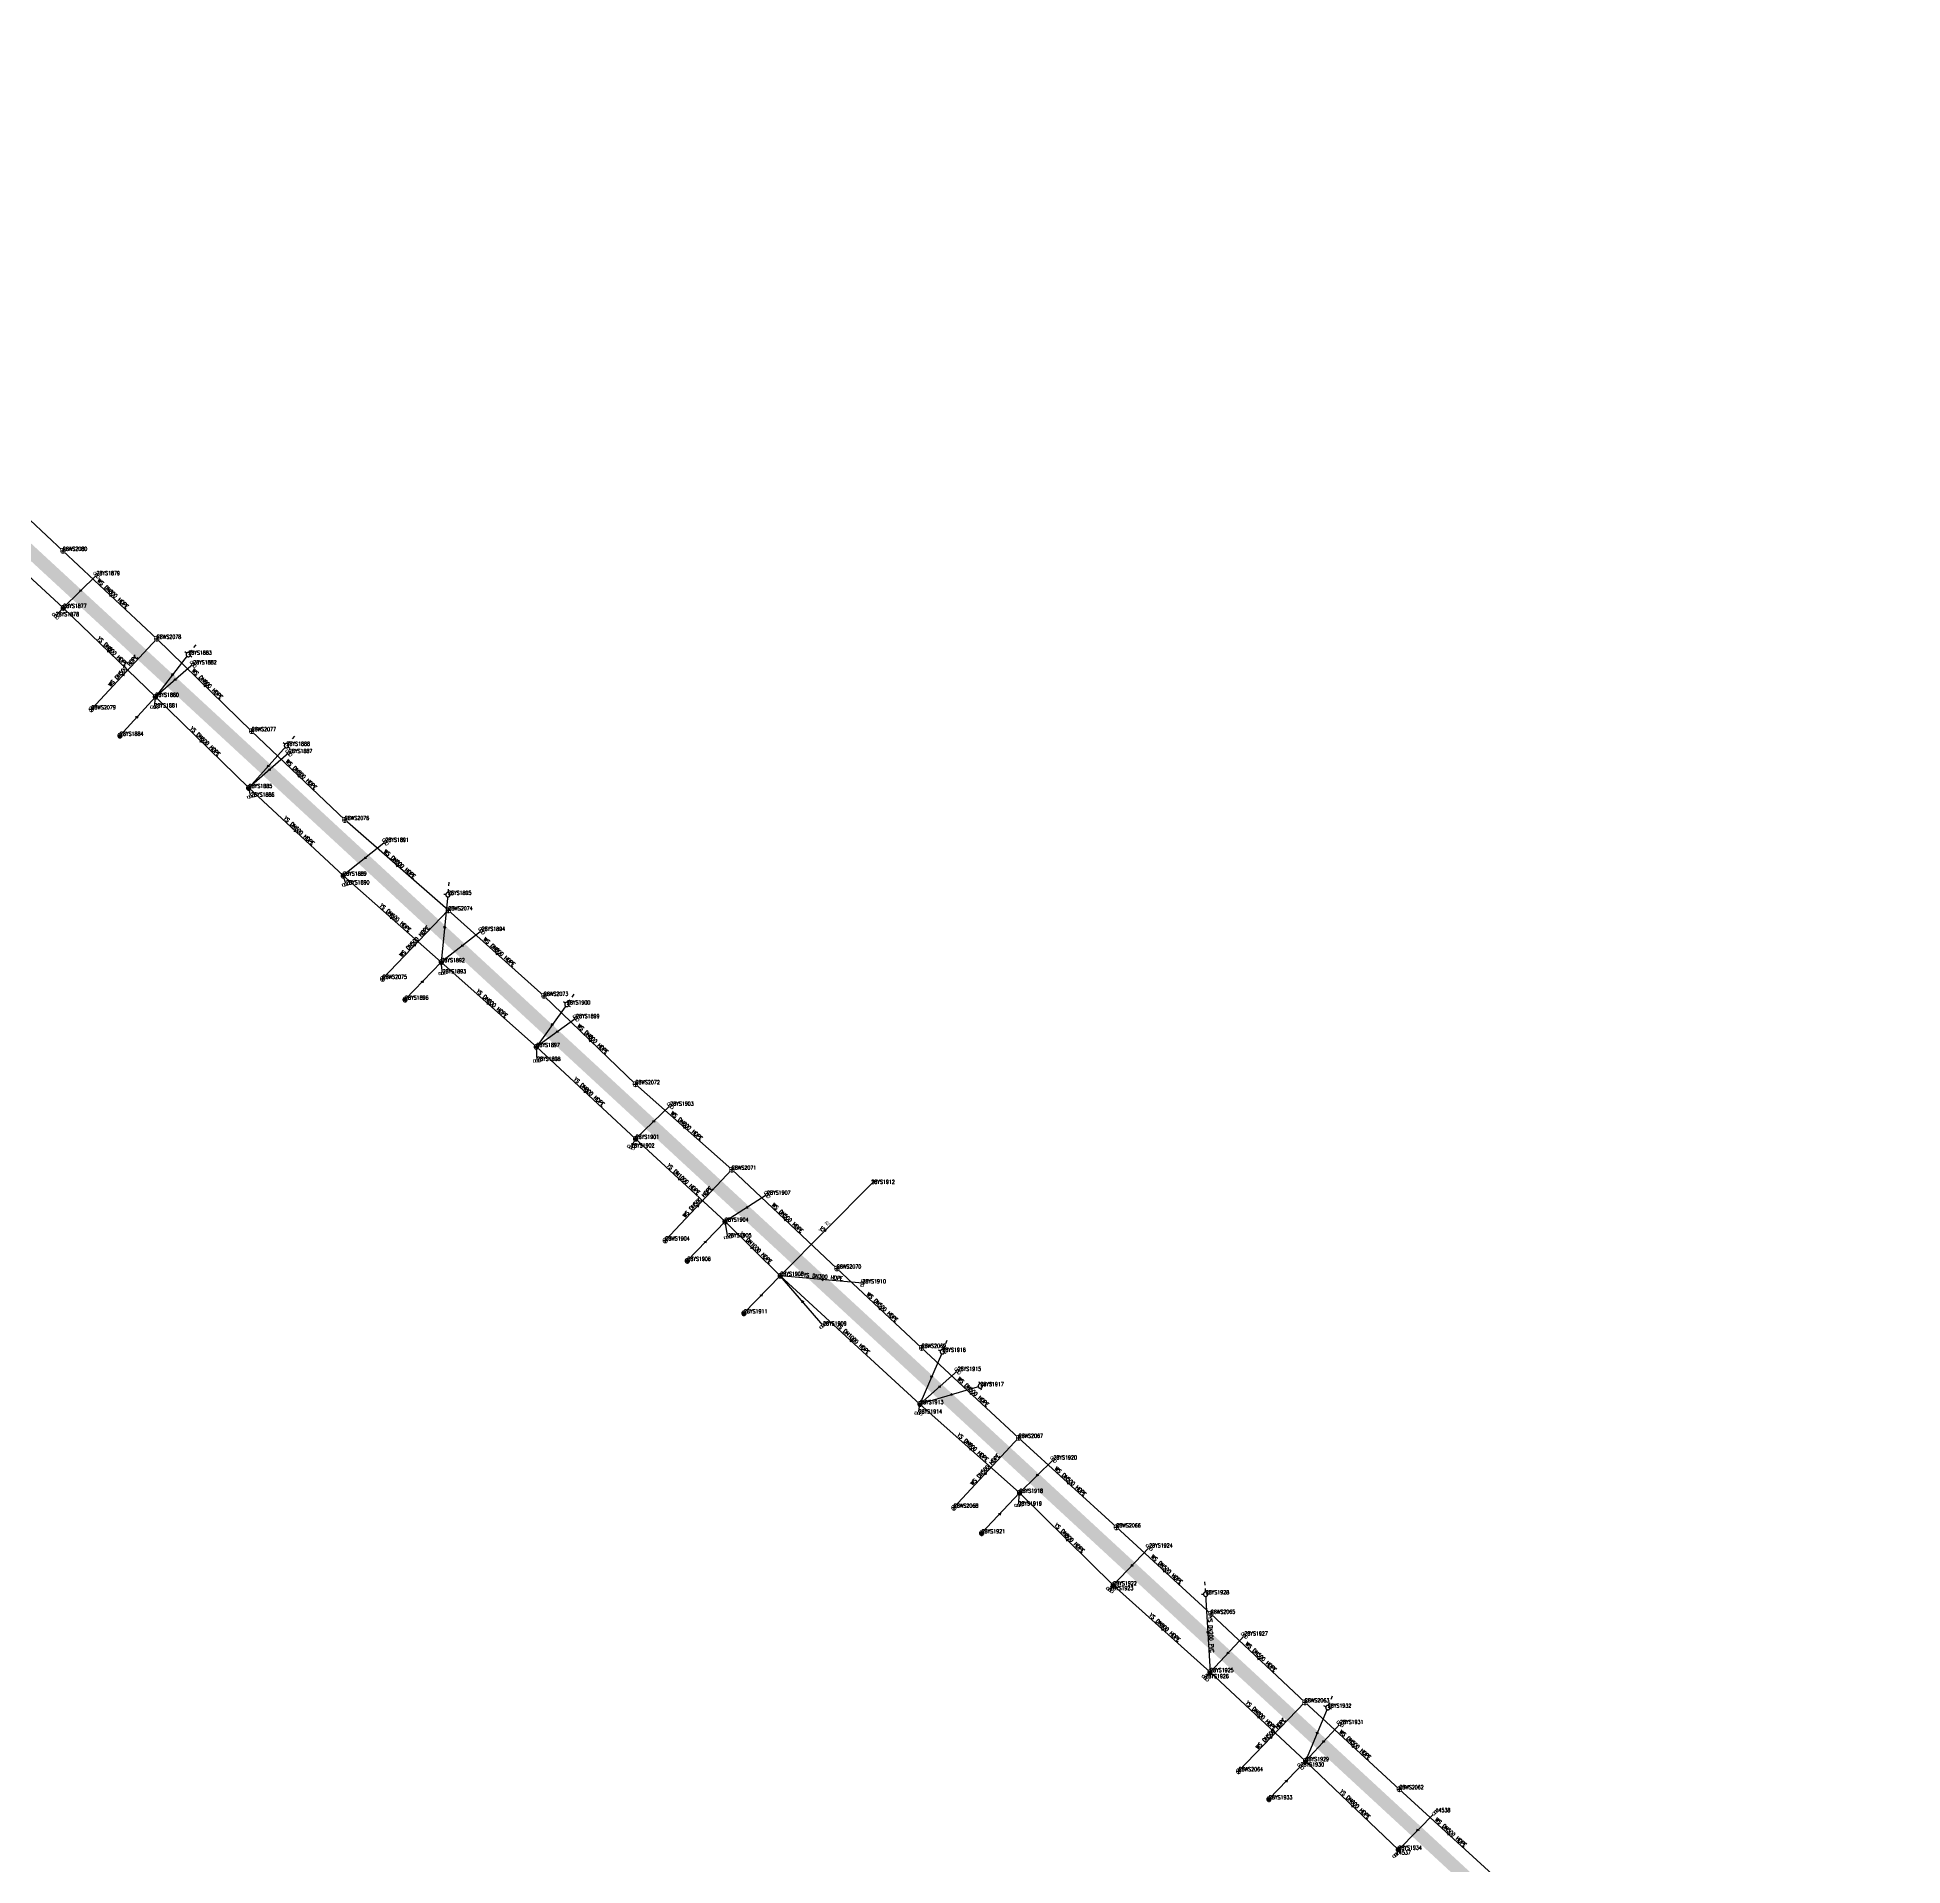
# Model space of a CAD drawing. Extents: x 78813 to 99477, y 2421021 to 2448125.
# Drawn here: x 87170.3 to 87600.9, y 2431213.6 to 2431635.6 of the extents above; entities that cross this region are included whole.
import ezdxf
from ezdxf.enums import TextEntityAlignment as Align

# ---------------------------------------------------------------- set-up
doc = ezdxf.new("R2010")
doc.units = 0
doc.set_wipeout_variables(frame=1)
doc.layers.get('0').update_dxf_attribs({"linetype": 'CONTINUOUS'})
for name, color, linetype in [('DX_WS', 16, 'CONTINUOUS'), ('DX_YS', 42, 'CONTINUOUS'), ('道路', 5, 'CONTINUOUS')]:
    doc.layers.add(name, color=color, linetype=linetype)
for name, color, linetype, true_color in [('WSLINE', 7, 'CONTINUOUS', 0x7f0000), ('YSANNEXE', 7, 'CONTINUOUS', 0xcc9900), ('YSLINE', 7, 'CONTINUOUS', 0xcc9900)]:
    doc.layers.add(name, color=color, linetype=linetype, true_color=true_color)
doc.styles.add('CcNameZT', font='txt.SHX', dxfattribs={"width": 0.8, "bigfont": 'HZTXT.SHX'})
doc.styles.get("Standard").update_dxf_attribs({"font": 'txt.shx', "bigfont": 'hztxt.shx'})

# ---------------------------------------------------------------- blocks, each defined once
blk = doc.blocks.new('PS污水井')
blk.add_lwpolyline([(1, 0), (1, 0.07), (0.99, 0.14), (0.98, 0.21), (0.96, 0.28), (0.94, 0.34), (0.91, 0.41), (0.88, 0.47), (0.85, 0.53), (0.81, 0.59), (0.77, 0.64), (0.72, 0.69), (0.67, 0.74), (0.62, 0.79), (0.56, 0.83), (0.5, 0.87), (0.44, 0.9), (0.37, 0.93), (0.31, 0.95), (0.24, 0.97), (0.17, 0.98), (0.1, 0.99), (0.03, 1), (-0.03, 1), (-0.1, 0.99), (-0.17, 0.98), (-0.24, 0.97), (-0.31, 0.95), (-0.37, 0.93), (-0.44, 0.9), (-0.5, 0.87), (-0.56, 0.83), (-0.62, 0.79), (-0.67, 0.74), (-0.72, 0.69), (-0.77, 0.64), (-0.81, 0.59), (-0.85, 0.53), (-0.88, 0.47), (-0.91, 0.41), (-0.94, 0.34), (-0.96, 0.28), (-0.98, 0.21), (-0.99, 0.14), (-1, 0.07), (-1, 0), (-1, -0.07), (-0.99, -0.14), (-0.98, -0.21), (-0.96, -0.28), (-0.94, -0.34), (-0.91, -0.41), (-0.88, -0.47), (-0.85, -0.53), (-0.81, -0.59), (-0.77, -0.64), (-0.72, -0.69), (-0.67, -0.74), (-0.62, -0.79), (-0.56, -0.83), (-0.5, -0.87), (-0.44, -0.9), (-0.37, -0.93), (-0.31, -0.95), (-0.24, -0.97), (-0.17, -0.98), (-0.1, -0.99), (-0.03, -1), (0.03, -1), (0.1, -0.99), (0.17, -0.98), (0.24, -0.97), (0.31, -0.95), (0.37, -0.93), (0.44, -0.9), (0.5, -0.87), (0.56, -0.83), (0.62, -0.79), (0.67, -0.74), (0.72, -0.69), (0.77, -0.64), (0.81, -0.59), (0.85, -0.53), (0.88, -0.47), (0.91, -0.41), (0.94, -0.34), (0.96, -0.28), (0.98, -0.21), (0.99, -0.14), (1, 0)], close=True)
blk.add_wipeout([(1, 0), (1, 0.07), (0.99, 0.14), (0.98, 0.21), (0.96, 0.28), (0.94, 0.34), (0.91, 0.41), (0.88, 0.47), (0.85, 0.53), (0.81, 0.59), (0.77, 0.64), (0.72, 0.69), (0.67, 0.74), (0.62, 0.79), (0.56, 0.83), (0.5, 0.87), (0.44, 0.9), (0.37, 0.93), (0.31, 0.95), (0.24, 0.97), (0.17, 0.98), (0.1, 0.99), (0.03, 1), (-0.03, 1), (-0.1, 0.99), (-0.17, 0.98), (-0.24, 0.97), (-0.31, 0.95), (-0.37, 0.93), (-0.44, 0.9), (-0.5, 0.87), (-0.56, 0.83), (-0.62, 0.79), (-0.67, 0.74), (-0.72, 0.69), (-0.77, 0.64), (-0.81, 0.59), (-0.85, 0.53), (-0.88, 0.47), (-0.91, 0.41), (-0.94, 0.34), (-0.96, 0.28), (-0.98, 0.21), (-0.99, 0.14), (-1, 0.07), (-1, 0), (-1, -0.07), (-0.99, -0.14), (-0.98, -0.21), (-0.96, -0.28), (-0.94, -0.34), (-0.91, -0.41), (-0.88, -0.47), (-0.85, -0.53), (-0.81, -0.59), (-0.77, -0.64), (-0.72, -0.69), (-0.67, -0.74), (-0.62, -0.79), (-0.56, -0.83), (-0.5, -0.87), (-0.44, -0.9), (-0.37, -0.93), (-0.31, -0.95), (-0.24, -0.97), (-0.17, -0.98), (-0.1, -0.99), (-0.03, -1), (0.03, -1), (0.1, -0.99), (0.17, -0.98), (0.24, -0.97), (0.31, -0.95), (0.37, -0.93), (0.44, -0.9), (0.5, -0.87), (0.56, -0.83), (0.62, -0.79), (0.67, -0.74), (0.72, -0.69), (0.77, -0.64), (0.81, -0.59), (0.85, -0.53), (0.88, -0.47), (0.91, -0.41), (0.94, -0.34), (0.96, -0.28), (0.98, -0.21), (0.99, -0.14)])
for p, q in [((-1, 0), (0, 0)), ((0, 1), (0, 0)), ((0, 0), (0, -1)), ((0, 0), (1, 0))]:
    blk.add_line(p, q)
blk = doc.blocks.new('LX')
for p, q in [((-0.866, 0.5), (0, 0)), ((0, 0), (-0.866, -0.5))]:
    blk.add_line(p, q)
blk = doc.blocks.new('PS雨水井')
blk.add_lwpolyline([(1, 0), (1, 0.07), (0.99, 0.14), (0.98, 0.21), (0.96, 0.28), (0.94, 0.34), (0.91, 0.41), (0.88, 0.47), (0.85, 0.53), (0.81, 0.59), (0.77, 0.64), (0.72, 0.69), (0.67, 0.74), (0.62, 0.79), (0.56, 0.83), (0.5, 0.87), (0.44, 0.9), (0.37, 0.93), (0.31, 0.95), (0.24, 0.97), (0.17, 0.98), (0.1, 0.99), (0.03, 1), (-0.03, 1), (-0.1, 0.99), (-0.17, 0.98), (-0.24, 0.97), (-0.31, 0.95), (-0.37, 0.93), (-0.44, 0.9), (-0.5, 0.87), (-0.56, 0.83), (-0.62, 0.79), (-0.67, 0.74), (-0.72, 0.69), (-0.77, 0.64), (-0.81, 0.59), (-0.85, 0.53), (-0.88, 0.47), (-0.91, 0.41), (-0.94, 0.34), (-0.96, 0.28), (-0.98, 0.21), (-0.99, 0.14), (-1, 0.07), (-1, 0), (-1, -0.07), (-0.99, -0.14), (-0.98, -0.21), (-0.96, -0.28), (-0.94, -0.34), (-0.91, -0.41), (-0.88, -0.47), (-0.85, -0.53), (-0.81, -0.59), (-0.77, -0.64), (-0.72, -0.69), (-0.67, -0.74), (-0.62, -0.79), (-0.56, -0.83), (-0.5, -0.87), (-0.44, -0.9), (-0.37, -0.93), (-0.31, -0.95), (-0.24, -0.97), (-0.17, -0.98), (-0.1, -0.99), (-0.03, -1), (0.03, -1), (0.1, -0.99), (0.17, -0.98), (0.24, -0.97), (0.31, -0.95), (0.37, -0.93), (0.44, -0.9), (0.5, -0.87), (0.56, -0.83), (0.62, -0.79), (0.67, -0.74), (0.72, -0.69), (0.77, -0.64), (0.81, -0.59), (0.85, -0.53), (0.88, -0.47), (0.91, -0.41), (0.94, -0.34), (0.96, -0.28), (0.98, -0.21), (0.99, -0.14), (1, 0)], close=True)
blk.add_wipeout([(1, 0), (1, 0.07), (0.99, 0.14), (0.98, 0.21), (0.96, 0.28), (0.94, 0.34), (0.91, 0.41), (0.88, 0.47), (0.85, 0.53), (0.81, 0.59), (0.77, 0.64), (0.72, 0.69), (0.67, 0.74), (0.62, 0.79), (0.56, 0.83), (0.5, 0.87), (0.44, 0.9), (0.37, 0.93), (0.31, 0.95), (0.24, 0.97), (0.17, 0.98), (0.1, 0.99), (0.03, 1), (-0.03, 1), (-0.1, 0.99), (-0.17, 0.98), (-0.24, 0.97), (-0.31, 0.95), (-0.37, 0.93), (-0.44, 0.9), (-0.5, 0.87), (-0.56, 0.83), (-0.62, 0.79), (-0.67, 0.74), (-0.72, 0.69), (-0.77, 0.64), (-0.81, 0.59), (-0.85, 0.53), (-0.88, 0.47), (-0.91, 0.41), (-0.94, 0.34), (-0.96, 0.28), (-0.98, 0.21), (-0.99, 0.14), (-1, 0.07), (-1, 0), (-1, -0.07), (-0.99, -0.14), (-0.98, -0.21), (-0.96, -0.28), (-0.94, -0.34), (-0.91, -0.41), (-0.88, -0.47), (-0.85, -0.53), (-0.81, -0.59), (-0.77, -0.64), (-0.72, -0.69), (-0.67, -0.74), (-0.62, -0.79), (-0.56, -0.83), (-0.5, -0.87), (-0.44, -0.9), (-0.37, -0.93), (-0.31, -0.95), (-0.24, -0.97), (-0.17, -0.98), (-0.1, -0.99), (-0.03, -1), (0.03, -1), (0.1, -0.99), (0.17, -0.98), (0.24, -0.97), (0.31, -0.95), (0.37, -0.93), (0.44, -0.9), (0.5, -0.87), (0.56, -0.83), (0.62, -0.79), (0.67, -0.74), (0.72, -0.69), (0.77, -0.64), (0.81, -0.59), (0.85, -0.53), (0.88, -0.47), (0.91, -0.41), (0.94, -0.34), (0.96, -0.28), (0.98, -0.21), (0.99, -0.14)])
for p, q in [((-1, 0), (0, 0)), ((-0.88, 0.48), (0, 0.47)), ((0, 1), (0, 0)), ((0, 0.47), (0.88, 0.47)), ((0, 0), (0, -1)), ((0, 0), (1, 0)), ((-0.88, -0.48), (0, -0.48)), ((0, -0.48), (0.88, -0.48))]:
    blk.add_line(p, q)
blk = doc.blocks.new('PS出水口')
for points in [[(0, 0), (1.97, 0)], [(1.15, -0.88), (1.97, 0), (1.11, 0.93)]]:
    blk.add_lwpolyline(points)
blk = doc.blocks.new('PS雨篦')
blk.add_lwpolyline([(-1.5, 0.5), (0, 0.5), (1.5, 0.5), (1.5, -0.5), (0, -0.5), (-1.5, -0.5)], close=True)
blk.add_wipeout([(-1.5, 0.5), (0, 0.5), (1.5, 0.5), (1.5, -0.5), (0, -0.5), (-1.5, -0.5)])
for p, q in [((-0.51, -0.5), (-0.51, 0.5)), ((0.49, -0.5), (0.49, 0.5))]:
    blk.add_line(p, q)
blk = doc.blocks.new('PS预留口')
blk.add_lwpolyline([(4.2, 0), (5.8, 0)])
blk.add_wipeout([(1, 0), (1, 0.07), (0.99, 0.14), (0.98, 0.21), (0.96, 0.28), (0.94, 0.34), (0.91, 0.41), (0.88, 0.47), (0.85, 0.53), (0.81, 0.59), (0.77, 0.64), (0.72, 0.69), (0.67, 0.74), (0.62, 0.79), (0.56, 0.83), (0.5, 0.87), (0.44, 0.9), (0.37, 0.93), (0.31, 0.95), (0.24, 0.97), (0.17, 0.98), (0.1, 0.99), (0.03, 1), (-0.03, 1), (-0.1, 0.99), (-0.17, 0.98), (-0.24, 0.97), (-0.31, 0.95), (-0.37, 0.93), (-0.44, 0.9), (-0.5, 0.87), (-0.56, 0.83), (-0.62, 0.79), (-0.67, 0.74), (-0.72, 0.69), (-0.77, 0.64), (-0.81, 0.59), (-0.85, 0.53), (-0.88, 0.47), (-0.91, 0.41), (-0.94, 0.34), (-0.96, 0.28), (-0.98, 0.21), (-0.99, 0.14), (-1, 0.07), (-1, 0), (-1, -0.07), (-0.99, -0.14), (-0.98, -0.21), (-0.96, -0.28), (-0.94, -0.34), (-0.91, -0.41), (-0.88, -0.47), (-0.85, -0.53), (-0.81, -0.59), (-0.77, -0.64), (-0.72, -0.69), (-0.67, -0.74), (-0.62, -0.79), (-0.56, -0.83), (-0.5, -0.87), (-0.44, -0.9), (-0.37, -0.93), (-0.31, -0.95), (-0.24, -0.97), (-0.17, -0.98), (-0.1, -0.99), (-0.03, -1), (0.03, -1), (0.1, -0.99), (0.17, -0.98), (0.24, -0.97), (0.31, -0.95), (0.37, -0.93), (0.44, -0.9), (0.5, -0.87), (0.56, -0.83), (0.62, -0.79), (0.67, -0.74), (0.72, -0.69), (0.77, -0.64), (0.81, -0.59), (0.85, -0.53), (0.88, -0.47), (0.91, -0.41), (0.94, -0.34), (0.96, -0.28), (0.98, -0.21), (0.99, -0.14)])
blk.add_line((1, 0), (2.6, 0))
blk.add_lwpolyline([(1, 0), (1, 0.07), (0.99, 0.14), (0.98, 0.21), (0.96, 0.28), (0.94, 0.34), (0.91, 0.41), (0.88, 0.47), (0.85, 0.53), (0.81, 0.59), (0.77, 0.64), (0.72, 0.69), (0.67, 0.74), (0.62, 0.79), (0.56, 0.83), (0.5, 0.87), (0.44, 0.9), (0.37, 0.93), (0.31, 0.95), (0.24, 0.97), (0.17, 0.98), (0.1, 0.99), (0.03, 1), (-0.03, 1), (-0.1, 0.99), (-0.17, 0.98), (-0.24, 0.97), (-0.31, 0.95), (-0.37, 0.93), (-0.44, 0.9), (-0.5, 0.87), (-0.56, 0.83), (-0.62, 0.79), (-0.67, 0.74), (-0.72, 0.69), (-0.77, 0.64), (-0.81, 0.59), (-0.85, 0.53), (-0.88, 0.47), (-0.91, 0.41), (-0.94, 0.34), (-0.96, 0.28), (-0.98, 0.21), (-0.99, 0.14), (-1, 0.07), (-1, 0), (-1, -0.07), (-0.99, -0.14), (-0.98, -0.21), (-0.96, -0.28), (-0.94, -0.34), (-0.91, -0.41), (-0.88, -0.47), (-0.85, -0.53), (-0.81, -0.59), (-0.77, -0.64), (-0.72, -0.69), (-0.67, -0.74), (-0.62, -0.79), (-0.56, -0.83), (-0.5, -0.87), (-0.44, -0.9), (-0.37, -0.93), (-0.31, -0.95), (-0.24, -0.97), (-0.17, -0.98), (-0.1, -0.99), (-0.03, -1), (0.03, -1), (0.1, -0.99), (0.17, -0.98), (0.24, -0.97), (0.31, -0.95), (0.37, -0.93), (0.44, -0.9), (0.5, -0.87), (0.56, -0.83), (0.62, -0.79), (0.67, -0.74), (0.72, -0.69), (0.77, -0.64), (0.81, -0.59), (0.85, -0.53), (0.88, -0.47), (0.91, -0.41), (0.94, -0.34), (0.96, -0.28), (0.98, -0.21), (0.99, -0.14), (1, 0)], close=True)
for points in [[(0, 1), (0, 2)], [(0, -2), (0, -1)]]:
    blk.add_lwpolyline(points)
blk = doc.blocks.new('测量点')
h = blk.add_hatch(color=256)
edge = h.paths.add_edge_path()
edge.add_arc((0, 0), 0.5, 0, 360)
blk.add_circle((0, 0), 0.5)

msp = doc.modelspace()

# ---------------------------------------------------------------- linework, layer by layer
at = {"layer": 'WSLINE'}
for p, q in [((87176.23, 2431517.05), (87154.68, 2431537.19)), ((87197.91, 2431496.77), (87176.23, 2431517.05)), ((87182.82, 2431480.48), (87197.91, 2431496.77)), ((87219.79, 2431475.42), (87197.91, 2431496.77)), ((87241.3, 2431454.93), (87219.79, 2431475.42)), ((87265.2, 2431434.08), (87241.3, 2431454.93)), ((87250.03, 2431418.27), (87265.2, 2431434.08)), ((87287.26, 2431414.35), (87265.2, 2431434.08)), ((87308.39, 2431393.94), (87287.26, 2431414.35)), ((87330.65, 2431374.22), (87308.39, 2431393.94)), ((87315.28, 2431357.87), (87330.65, 2431374.22)), ((87354.89, 2431351.4), (87330.65, 2431374.22)), ((87374.44, 2431333.08), (87354.89, 2431351.4)), ((87396.83, 2431312.32), (87374.44, 2431333.08)), ((87381.9, 2431296.2), (87396.83, 2431312.32)), ((87419.4, 2431291.66), (87396.83, 2431312.32)), ((87441.21, 2431271.72), (87419.4, 2431291.66)), ((87462.92, 2431251.27), (87441.21, 2431271.72)), ((87447.62, 2431235.37), (87462.92, 2431251.27)), ((87484.71, 2431231.22), (87462.92, 2431251.27)), ((87507.07, 2431210.77), (87484.71, 2431231.22))]:
    msp.add_line(p, q, dxfattribs=at)
at = {"layer": 'YSLINE'}
for p, q in [((87183.98, 2431511.45), (87176.31, 2431503.88)), ((87174.55, 2431501.96), (87176.31, 2431503.88)), ((87205.18, 2431493.1), (87197.59, 2431483.36)), ((87206.3, 2431490.87), (87197.59, 2431483.36)), ((87189.41, 2431474.38), (87197.59, 2431483.36)), ((87197.34, 2431480.92), (87197.59, 2431483.36)), ((87227.84, 2431472.07), (87219.12, 2431462.31)), ((87228.4, 2431470.39), (87219.12, 2431462.31)), ((87219.64, 2431460.33), (87219.12, 2431462.31)), ((87250.68, 2431449.88), (87240.93, 2431442.08)), ((87241.59, 2431440.07), (87240.93, 2431442.08)), ((87272.89, 2431429.34), (87263.58, 2431422.12)), ((87255.22, 2431413.46), (87263.58, 2431422.12)), ((87263.88, 2431419.54), (87263.58, 2431422.12)), ((87294.69, 2431409.21), (87285.53, 2431402.54)), ((87285.67, 2431399.34), (87285.53, 2431402.54)), ((87316.42, 2431389), (87308.43, 2431381.33)), ((87307.37, 2431379.35), (87308.43, 2431381.33)), ((87338.78, 2431368.45), (87329.08, 2431362.23)), ((87320.36, 2431353.17), (87329.08, 2431362.23)), ((87329.08, 2431362.23), (87341.82, 2431349.71)), ((87329.75, 2431358.61), (87329.08, 2431362.23)), ((87333.44, 2431341.06), (87341.82, 2431349.71)), ((87351.7, 2431338.26), (87341.82, 2431349.71)), ((87382.76, 2431327.77), (87374.07, 2431320.12)), ((87388, 2431324.27), (87374.07, 2431320.12)), ((87373.75, 2431317.93), (87374.07, 2431320.12)), ((87404.88, 2431307.33), (87397.05, 2431299.64)), ((87388.29, 2431290.29), (87397.05, 2431299.64)), ((87396.79, 2431296.69), (87397.05, 2431299.64)), ((87426.97, 2431287.01), (87418.68, 2431278.29)), ((87417.9, 2431277.18), (87418.68, 2431278.29)), ((87448.94, 2431266.69), (87441.04, 2431258.24)), ((87439.93, 2431256.85), (87441.04, 2431258.24)), ((87471.03, 2431246.29), (87463.07, 2431237.72)), ((87454.61, 2431228.9), (87463.07, 2431237.72)), ((87461.92, 2431236.48), (87463.07, 2431237.72)), ((87493.07, 2431225.93), (87484.49, 2431217.26)), ((87483.95, 2431216.14), (87484.49, 2431217.26))]:
    msp.add_line(p, q, dxfattribs=at)

# ---------------------------------------------------------------- block references
at = {"layer": 'DX_WS', "yscale": 0.5, "zscale": 0.5}
for p, xscale, rotation in [((87187.07, 2431506.91), 0.5000000000109518, 136.9369130337061), ((87190.37, 2431488.62), 0.5000000000658894, 46.98253920664027), ((87208.85, 2431486.09), 0.5000000001550294, 135.7909974270936), ((87230.55, 2431465.17), 0.500000000144994, 136.3639552231507), ((87253.25, 2431444.51), 0.5000000000124648, 138.6557864201895), ((87257.62, 2431426.18), 0.5000000000947901, 46.40958141678438), ((87276.23, 2431424.21), 0.4999999998782457, 138.082828643291), ((87297.82, 2431404.14), 0.5000000001550294, 135.7909974270936), ((87319.52, 2431384.08), 0.5000000000124648, 138.6557864201895), ((87322.96, 2431366.04), 0.5000000000658894, 46.98253920664027), ((87342.77, 2431362.81), 0.5000000000109518, 136.9369130337061), ((87364.66, 2431342.24), 0.5000000000109518, 136.9369130337061), ((87385.63, 2431322.7), 0.5000000000109518, 136.9369130337061), ((87389.37, 2431304.26), 0.5000000000658894, 46.98253920664027), ((87408.11, 2431301.99), 0.500000000145689, 137.509870812667), ((87430.31, 2431281.69), 0.500000000145689, 137.509870812667), ((87452.07, 2431261.49), 0.5000000000109518, 136.9369130337061), ((87455.27, 2431243.32), 0.4999999998289463, 45.83662359235585), ((87473.81, 2431241.24), 0.500000000145689, 137.509870812667), ((87495.89, 2431220.99), 0.500000000145689, 137.509870812667)]:
    msp.add_blockref('LX', p, dxfattribs=dict(at, xscale=xscale, rotation=rotation))
at = {"layer": 'DX_YS', "xscale": 0.5000000000522955, "yscale": 0.5, "zscale": 0.5, "rotation": 45.28208260913387}
msp.add_blockref('PS出水口', (87362.84, 2431370.94, 0.77), dxfattribs=at)
at = {"layer": 'DX_YS', "xscale": 0.5, "yscale": 0.5, "zscale": 0.5}
msp.add_blockref('测量点', (87493.07, 2431225.93, 2.46), dxfattribs=at)
at = {"layer": 'YSANNEXE', "yscale": 0.5, "zscale": 0.5}
for p, xscale, rotation in [((87180.15, 2431507.66), 0.500000000074041, 224.5994556996546), ((87186.95, 2431493.62), 0.5000000001472552, 316.2727028938216), ((87201.38, 2431488.23), 0.5000000000145047, 232.0479070295271), ((87201.94, 2431487.12), 0.4999999998764285, 220.5887511085065), ((87193.5, 2431478.87), 0.4999999998621667, 47.55549698130921), ((87208.35, 2431472.83), 0.4999999999800757, 315.6997451186957), ((87223.48, 2431467.19), 0.5000000000236343, 228.0372024639738), ((87223.76, 2431466.35), 0.5000000000164332, 221.1617089229225), ((87230.02, 2431452.19), 0.4999999999256761, 317.4186185119841), ((87245.8, 2431445.98), 0.500000000103936, 218.869877754271), ((87252.26, 2431432.1), 0.4999999998866608, 318.5645341074481), ((87264.35, 2431429.89), 0.4999999998528557, 264.1335435540138), ((87268.23, 2431425.73), 0.5000000000438226, 217.7239621559727), ((87259.4, 2431417.79), 0.4999999998289463, 45.83662359235585), ((87274.56, 2431412.33), 0.4999999999871826, 317.9915762995381), ((87289.05, 2431407.45), 0.5000000000126361, 234.3397382101595), ((87290.11, 2431405.87), 0.4999999998869559, 216.0050887451742), ((87296.98, 2431391.93), 0.4999999999256761, 317.4186185119841), ((87312.42, 2431385.17), 0.49999999992003, 224.0264978868281), ((87318.76, 2431371.78), 0.4999999999256761, 317.4186185119841), ((87333.93, 2431365.34), 0.4999999999440373, 212.5673419841316), ((87352.33, 2431360.33), 0.5000000000013499, 45.17241041673845), ((87324.72, 2431357.7), 0.4999999998289463, 45.83662359235585), ((87335.45, 2431355.97), 0.4999999999800757, 315.6997451186957), ((87351.31, 2431348.86), 0.500000000011617, 174.7521275033505), ((87337.63, 2431345.39), 0.4999999998289463, 45.83662359235585), ((87346.76, 2431343.98), 0.5000000000684955, 130.6343772826352), ((87357.95, 2431334.91), 0.5000000001235999, 137.4186154166185), ((87376.65, 2431326.14), 0.5000000001034415, 246.9448097071717), ((87378.41, 2431323.94), 0.5000000000164332, 221.1617089229225), ((87381.04, 2431322.19), 0.4999999999450667, 196.5245237110678), ((87385.56, 2431309.88), 0.5000000001470603, 138.5645310020385), ((87400.96, 2431303.49), 0.500000000074041, 224.5994556996546), ((87392.67, 2431294.96), 0.5000000000658894, 46.98253920664027), ((87407.86, 2431288.96), 0.5000000000473203, 135.1267842464536), ((87422.82, 2431282.65), 0.4999999998439218, 226.318329060497), ((87429.86, 2431268.26), 0.5000000000663578, 137.9915732197241), ((87440.53, 2431267.22), 0.499999999836054, 273.3008682787107), ((87444.99, 2431262.47), 0.5000000000041096, 226.8912868717683), ((87452.05, 2431247.98), 0.500000000099427, 136.8456576255853), ((87465.64, 2431243.89), 0.4999999998604032, 247.5177674905042), ((87467.05, 2431242), 0.5000000000041096, 226.8912868717683), ((87458.84, 2431233.31), 0.5000000000947901, 46.40958141678438), ((87473.78, 2431227.49), 0.4999999999681816, 136.2726998466811), ((87488.78, 2431221.6), 0.5000000001441505, 225.1724135036378)]:
    msp.add_blockref('LX', p, dxfattribs=dict(at, xscale=xscale, rotation=rotation))

# ---------------------------------------------------------------- texts
at = {"layer": 'DX_WS', "style": 'CcNameZT', "width": 0.8}
for s, rotation, p in [(' WS DN800 HDPE', 316.9149, (87187.24, 2431507.09, -0.83)), (' WS DN500 HDPE', 47.2011, (87190.18, 2431488.79, -0.95)), (' WS DN800 HDPE', 315.7038, (87209.03, 2431486.27, -0.75)), (' WS DN800 HDPE', 316.3966, (87230.72, 2431465.36, -0.78)), (' WS DN800 HDPE', 318.9006, (87253.42, 2431444.69, -0.99)), (' WS DN500 HDPE', 46.1851, (87257.44, 2431426.35, -1.09)), (' WS DN800 HDPE', 318.1747, (87276.4, 2431424.4, -0.98)), (' WS DN800 HDPE', 316.0055, (87298, 2431404.32, -0.77)), (' WS DN800 HDPE', 318.4557, (87319.68, 2431384.27, -0.62)), (' WS DN500 HDPE', 46.7807, (87322.78, 2431366.22, -0.54)), (' WS DN500 HDPE', 316.7317, (87342.94, 2431362.99, -0.48)), (' WS DN500 HDPE', 316.8624, (87364.84, 2431342.42, -0.48)), (' WS DN500 HDPE', 317.1683, (87385.8, 2431322.89, -0.5)), (' WS DN500 HDPE', 47.2113, (87389.18, 2431304.43, -0.5)), (' WS DN500 HDPE', 317.5221, (87408.28, 2431302.18, -0.53)), (' WS DN500 HDPE', 317.5749, (87430.47, 2431281.88, -0.47)), (' WS DN500 HDPE', 316.6902, (87452.24, 2431261.68, -0.49)), (' WS DN500 HDPE', 46.0892, (87455.09, 2431243.49, -0.51)), (' WS DN500 HDPE', 317.3909, (87473.98, 2431241.43, -0.36)), (' WS DN500 HDPE', 317.5466, (87496.06, 2431221.18, -0.39))]:
    msp.add_text(s, height=0.9, rotation=rotation, dxfattribs=at).set_placement(p, align=Align.CENTER)
at = {"layer": 'DX_YS', "style": 'CcNameZT', "width": 0.8}
for s, rotation, p in [(' YS DN800 HDPE', 316.0406, (87187.12, 2431493.8, 0.5)), (' YS DN600 HDPE', 315.6364, (87208.53, 2431473.01, 0.49)), (' YS DN600 HDPE', 317.1655, (87230.19, 2431452.37, 0.65)), (' YS DN600 HDPE', 318.6102, (87252.42, 2431432.28, 0.62)), (' YS DN800 HDPE', 318.2684, (87274.72, 2431412.51, 0.57)), (' YS DN800 HDPE', 317.1919, (87297.15, 2431392.12, 0.4)), (' YS DN1000 HDPE', 317.2356, (87318.93, 2431371.96, 0.47)), (' YS 砼', 45.2821, (87352.16, 2431360.5, 0.48)), (' YS DN1000 HDPE', 315.5104, (87335.63, 2431356.15, 0.36)), (' YS DN1000 HDPE', 317.4546, (87358.12, 2431335.1, 0.38)), (' YS DN800 HDPE', 318.297, (87385.73, 2431310.06, 0.42)), (' YS DN800 HDPE', 315.3639, (87408.04, 2431289.14, 0.3)), (' YS DN800 HDPE', 318.1306, (87430.03, 2431268.45, 0.57)), (' YS DN800 HDPE', 317.0208, (87452.23, 2431248.16, 0.53)), (' YS DN600 HDPE', 316.3173, (87473.95, 2431227.67, 0.53))]:
    msp.add_text(s, height=0.9, rotation=rotation, dxfattribs=at).set_placement(p, align=Align.CENTER)
at = {"layer": 'DX_YS', "width": 0.8}
msp.add_text('28YS1912', height=0.9, dxfattribs=at).set_placement((87362.84, 2431370.94, 0.77))

# ---------------------------------------------------------------- next in the draw order: block references
at = {"layer": 'DX_WS', "xscale": 0.5, "yscale": 0.5, "zscale": 0.5}
for p in [(87176.23, 2431517.05, -1), (87197.91, 2431496.77, -0.83), (87182.82, 2431480.48, -0.95), (87219.79, 2431475.42, -0.75), (87241.3, 2431454.93, -0.78), (87265.2, 2431434.08, -0.99), (87250.03, 2431418.27, -1.09), (87287.26, 2431414.35, -0.98), (87308.39, 2431393.94, -0.77), (87330.65, 2431374.22, -0.62), (87315.28, 2431357.87, -0.54), (87354.89, 2431351.4, -0.48), (87374.44, 2431333.08, -0.48), (87396.83, 2431312.32, -0.5), (87381.9, 2431296.2, -0.5), (87419.4, 2431291.66, -0.52), (87441.21, 2431271.72, -0.47), (87462.92, 2431251.27, -0.49), (87447.62, 2431235.37, -0.51), (87484.71, 2431231.22, -0.36)]:
    msp.add_blockref('PS污水井', p, dxfattribs=at)
at = {"layer": 'DX_YS', "yscale": 0.5, "zscale": 0.5}
for name, p, xscale, rotation in [('PS雨篦', (87183.98, 2431511.45, 2.41), 0.4999999999516397, 134.6541241738708), ('PS雨篦', (87206.3, 2431490.87, 2.24), 0.499999999889957, 130.7515053357111), ('PS雨篦', (87228.4, 2431470.39, 2.4), 0.4999999999563189, 131.0480215551317), ('PS雨篦', (87250.68, 2431449.88, 2.38), 0.4999999999658626, 128.6999549402138), ('PS雨篦', (87272.89, 2431429.34, 2.38), 0.5000000001712394, 127.8058672819686), ('PS雨篦', (87316.42, 2431389, 2.52), 0.5000000000662174, 133.8405616449804), ('PS雨篦', (87338.78, 2431368.45, 2.42), 0.5000000001688845, 122.6733669606554), ('PS雨篦', (87329.75, 2431358.61, 2.2), 0.4999999999923102, 10.50678749031445), ('PS雨篦', (87382.76, 2431327.77, 2.38), 0.49999999985173, 131.3749779814776), ('PS预留口', (87388, 2431324.27, 2.02), 0.4999999999522493, 16.61619104691707), ('PS雨篦', (87404.88, 2431307.33, 2.41), 0.5000000001599023, 134.4611609455392), ('PS雨篦', (87426.97, 2431287.01, 2.44), 0.5000000001212954, 136.4268821414157), ('PS雨篦', (87448.94, 2431266.69, 2.39), 0.5000000000405888, 136.9544180422589), ('PS雨篦', (87493.07, 2431225.93, 2.46), 0.499999999857888, 40.16648119226884)]:
    msp.add_blockref(name, p, dxfattribs=dict(at, xscale=xscale, rotation=rotation))
at = {"layer": 'DX_YS', "xscale": 0.5, "yscale": 0.5, "zscale": 0.5}
for p in [(87189.41, 2431474.38, 0.67), (87255.22, 2431413.46, 0.8), (87320.36, 2431353.17, 0.58), (87333.44, 2431341.06, 0.55), (87388.29, 2431290.29, 0.52), (87454.61, 2431228.9, 0.71)]:
    msp.add_blockref('PS雨水井', p, dxfattribs=at)

# ---------------------------------------------------------------- next in the draw order: linework, layer by layer
at = {"layer": 'YSLINE'}
for p, q in [((87154.05, 2431524.38), (87176.31, 2431503.88)), ((87176.31, 2431503.88), (87197.59, 2431483.36)), ((87197.59, 2431483.36), (87219.12, 2431462.31)), ((87219.12, 2431462.31), (87240.93, 2431442.08)), ((87240.93, 2431442.08), (87263.58, 2431422.12)), ((87265.12, 2431437.66), (87263.58, 2431422.12)), ((87263.58, 2431422.12), (87285.53, 2431402.54)), ((87292.56, 2431412.35), (87285.53, 2431402.54)), ((87285.53, 2431402.54), (87308.43, 2431381.33)), ((87308.43, 2431381.33), (87329.08, 2431362.23)), ((87362.84, 2431370.94), (87341.82, 2431349.71)), ((87341.82, 2431349.71), (87374.07, 2431320.12)), ((87360.8, 2431348), (87341.82, 2431349.71)), ((87379.23, 2431332.17), (87374.07, 2431320.12)), ((87374.07, 2431320.12), (87397.05, 2431299.64)), ((87397.05, 2431299.64), (87418.68, 2431278.29)), ((87418.68, 2431278.29), (87441.04, 2431258.24)), ((87440.01, 2431276.21), (87441.04, 2431258.24)), ((87441.04, 2431258.24), (87463.07, 2431237.72)), ((87468.21, 2431250.06), (87463.07, 2431237.72)), ((87463.07, 2431237.72), (87484.49, 2431217.26))]:
    msp.add_line(p, q, dxfattribs=at)

# ---------------------------------------------------------------- next in the draw order: texts
at = {"layer": 'DX_WS', "style": 'CcNameZT', "width": 0.8}
for s, p in [('28WS2080', (87176.23, 2431517.05, -1)), ('28WS2078', (87197.91, 2431496.77, -0.83)), ('28WS2079', (87182.82, 2431480.48, -0.95)), ('28WS2077', (87219.79, 2431475.42, -0.75)), ('28WS2076', (87241.3, 2431454.93, -0.78)), ('28WS2074', (87265.2, 2431434.08, -0.99)), ('28WS2075', (87250.03, 2431418.27, -1.09)), ('28WS2073', (87287.26, 2431414.35, -0.98)), ('28WS2072', (87308.39, 2431393.94, -0.77)), ('28WS2071', (87330.65, 2431374.22, -0.62)), ('28WS1904', (87315.28, 2431357.87, -0.54)), ('28WS2070', (87354.89, 2431351.4, -0.48)), ('28WS2069', (87374.44, 2431333.08, -0.48)), ('28WS2067', (87396.83, 2431312.32, -0.5)), ('28WS2068', (87381.9, 2431296.2, -0.5)), ('28WS2066', (87419.4, 2431291.66, -0.52)), ('28WS2065', (87441.21, 2431271.72, -0.47)), ('28WS2063', (87462.92, 2431251.27, -0.49)), ('28WS2064', (87447.62, 2431235.37, -0.51)), ('28WS2062', (87484.71, 2431231.22, -0.36))]:
    msp.add_text(s, height=0.9, dxfattribs=at).set_placement(p)
at = {"layer": 'DX_YS', "width": 0.8}
for s, p in [('28YS1879', (87183.98, 2431511.45, 2.41)), ('28YS1884', (87189.41, 2431474.38, 0.67)), ('28YS1891', (87250.68, 2431449.88, 2.38)), ('28YS1894', (87272.89, 2431429.34, 2.38)), ('28YS1896', (87255.22, 2431413.46, 0.8)), ('28YS1903', (87316.42, 2431389, 2.52)), ('28YS1907', (87338.78, 2431368.45, 2.42)), ('28YS1905', (87329.75, 2431358.61, 2.2)), ('28YS1906', (87320.36, 2431353.17, 0.58)), ('28YS1911', (87333.44, 2431341.06, 0.55)), ('28YS1915', (87382.76, 2431327.77, 2.38)), ('28YS1917', (87388, 2431324.27, 2.02)), ('28YS1920', (87404.88, 2431307.33, 2.41)), ('28YS1921', (87388.29, 2431290.29, 0.52)), ('28YS1924', (87426.97, 2431287.01, 2.44)), ('28YS1927', (87448.94, 2431266.69, 2.39)), ('28YS1933', (87454.61, 2431228.9, 0.71)), ('14538', (87493.07, 2431225.93, 2.46))]:
    msp.add_text(s, height=0.9, dxfattribs=at).set_placement(p)
at = {"layer": 'DX_YS', "style": 'CcNameZT', "width": 0.8}
for s, rotation, p in [(' YS DN300 HDPE', 354.8513, (87351.34, 2431349.1, 2.48)), (' YS DN200 PVC', 273.3001, (87440.78, 2431267.24, 2.08))]:
    msp.add_text(s, height=0.9, rotation=rotation, dxfattribs=at).set_placement(p, align=Align.CENTER)

# ---------------------------------------------------------------- next in the draw order: block references
at = {"layer": 'DX_YS', "xscale": 0.5, "yscale": 0.5, "zscale": 0.5}
for p in [(87176.31, 2431503.88, 0.5), (87197.59, 2431483.36, 0.49), (87219.12, 2431462.31, 0.65), (87285.53, 2431402.54, 0.4), (87329.08, 2431362.23, 0.36), (87341.82, 2431349.71, 0.48), (87374.07, 2431320.12, 0.38), (87397.05, 2431299.64, 0.42), (87418.68, 2431278.29, 0.3), (87441.04, 2431258.24, 0.57), (87463.07, 2431237.72, 0.53), (87484.49, 2431217.26, 0.58)]:
    msp.add_blockref('PS雨水井', p, dxfattribs=at)
at = {"layer": 'DX_YS', "yscale": 0.5, "zscale": 0.5}
for name, p, xscale, rotation in [('PS预留口', (87205.18, 2431493.1, 1.75), 0.4999999999070839, 52.08351712558544), ('PS预留口', (87227.84, 2431472.07, 2.54), 0.500000000106731, 48.21825971740452), ('PS雨篦', (87241.59, 2431440.07, 2.15), 0.4999999999633252, 18.02226125644122), ('PS预留口', (87265.12, 2431437.66, 2.25), 0.5000000002024904, 84.32555124111244), ('PS雨篦', (87263.88, 2431419.54, 2.21), 0.5000000000158636, 6.671208719497819), ('PS雨篦', (87294.69, 2431409.21, 2.38), 0.5000000000365875, 126.0667856504309), ('PS雨篦', (87285.67, 2431399.34, 2.28), 0.5000000000111399, 2.416487493817634), ('PS雨篦', (87307.37, 2431379.35, 2.31), 0.4999999999726756, 331.9635170127141), ('PS雨篦', (87360.8, 2431348, 2.48), 0.4999999999931694, 84.85130578288639), ('PS雨篦', (87351.7, 2431338.26, 2.17), 0.499999999876678, 40.76528763878666), ('PS预留口', (87379.23, 2431332.17, 1.71), 0.499999999940435, 66.8341030569558), ('PS预留口', (87440.01, 2431276.21, 2.08), 0.500000000144567, 93.30009312017431), ('PS预留口', (87468.21, 2431250.06, 2.49), 0.5000000001242992, 67.37058021449991), ('PS雨篦', (87471.03, 2431246.29, 2.42), 0.4999999999429727, 137.0744496756601)]:
    msp.add_blockref(name, p, dxfattribs=dict(at, xscale=xscale, rotation=rotation))

# ---------------------------------------------------------------- next in the draw order: block references
for name, p, xscale, rotation in [('PS雨篦', (87174.55, 2431501.96, 2.22), 0.4999999998853846, 317.351592117465), ('PS雨篦', (87197.34, 2431480.92, 2.15), 0.5000000000165415, 354.196424483004), ('PS雨篦', (87219.64, 2431460.33, 2.18), 0.4999999999982095, 14.98734892693501), ('PS预留口', (87292.56, 2431412.35, 2.62), 0.499999999955731, 54.3988949649325), ('PS雨篦', (87373.75, 2431317.93, 2.19), 0.4999999999825521, 351.6756008666116), ('PS雨篦', (87396.79, 2431296.69, 2.1), 0.4999999999959752, 354.9892500256743), ('PS雨篦', (87417.9, 2431277.18, 2.19), 0.5000000000321961, 324.8966719576054), ('PS雨篦', (87439.93, 2431256.85, 2.22), 0.500000000134972, 321.3049451862212), ('PS雨篦', (87461.92, 2431236.48, 2.2), 0.4999999998489374, 317.3559284457331)]:
    msp.add_blockref(name, p, dxfattribs=dict(at, xscale=xscale, rotation=rotation))
at = {"layer": 'DX_YS', "xscale": 0.5, "yscale": 0.5, "zscale": 0.5}
for name, p in [('PS雨水井', (87240.93, 2431442.08, 0.62)), ('PS雨水井', (87263.58, 2431422.12, 0.57)), ('PS雨水井', (87308.43, 2431381.33, 0.47)), ('测量点', (87483.95, 2431216.14, 2.21))]:
    msp.add_blockref(name, p, dxfattribs=at)

# ---------------------------------------------------------------- next in the draw order: texts
at = {"layer": 'DX_YS', "width": 0.8}
for s, p in [('28YS1883', (87205.18, 2431493.1, 1.75)), ('28YS1882', (87206.3, 2431490.87, 2.24)), ('28YS1888', (87227.84, 2431472.07, 2.54)), ('28YS1887', (87228.4, 2431470.39, 2.4)), ('28YS1895', (87265.12, 2431437.66, 2.25)), ('28YS1897', (87285.53, 2431402.54, 0.4)), ('28YS1898', (87285.67, 2431399.34, 2.28)), ('28YS1904', (87329.08, 2431362.23, 0.36)), ('28YS1908', (87341.82, 2431349.71, 0.48)), ('28YS1910', (87360.8, 2431348, 2.48)), ('28YS1909', (87351.7, 2431338.26, 2.17)), ('28YS1916', (87379.23, 2431332.17, 1.71)), ('28YS1918', (87397.05, 2431299.64, 0.42)), ('28YS1928', (87440.01, 2431276.21, 2.08)), ('28YS1932', (87468.21, 2431250.06, 2.49)), ('28YS1931', (87471.03, 2431246.29, 2.42))]:
    msp.add_text(s, height=0.9, dxfattribs=at).set_placement(p)

# ---------------------------------------------------------------- next in the draw order: block references
at = {"layer": 'DX_YS', "xscale": 0.499999999857888, "yscale": 0.5, "zscale": 0.5, "rotation": 40.16648119226884}
msp.add_blockref('PS雨篦', (87483.95, 2431216.14, 2.21), dxfattribs=at)

# ---------------------------------------------------------------- next in the draw order: texts
at = {"layer": 'DX_YS', "width": 0.8}
for s, p in [('28YS1878', (87174.55, 2431501.96, 2.22)), ('28YS1877', (87176.31, 2431503.88, 0.5)), ('28YS1881', (87197.34, 2431480.92, 2.15)), ('28YS1880', (87197.59, 2431483.36, 0.49)), ('28YS1885', (87219.12, 2431462.31, 0.65)), ('28YS1886', (87219.64, 2431460.33, 2.18)), ('28YS1889', (87240.93, 2431442.08, 0.62)), ('28YS1890', (87241.59, 2431440.07, 2.15)), ('28YS1892', (87263.58, 2431422.12, 0.57)), ('28YS1893', (87263.88, 2431419.54, 2.21)), ('28YS1900', (87292.56, 2431412.35, 2.62)), ('28YS1899', (87294.69, 2431409.21, 2.38)), ('28YS1901', (87308.43, 2431381.33, 0.47)), ('28YS1902', (87307.37, 2431379.35, 2.31)), ('28YS1914', (87373.75, 2431317.93, 2.19)), ('28YS1913', (87374.07, 2431320.12, 0.38)), ('28YS1919', (87396.79, 2431296.69, 2.1)), ('28YS1922', (87418.68, 2431278.29, 0.3)), ('28YS1923', (87417.9, 2431277.18, 2.19)), ('28YS1926', (87439.93, 2431256.85, 2.22)), ('28YS1925', (87441.04, 2431258.24, 0.57)), ('28YS1930', (87461.92, 2431236.48, 2.2)), ('28YS1929', (87463.07, 2431237.72, 0.53))]:
    msp.add_text(s, height=0.9, dxfattribs=at).set_placement(p)

# ---------------------------------------------------------------- next in the draw order: linework, layer by layer
at = {"layer": '道路', "const_width": 3, "flags": 128}
msp.add_lwpolyline([(86005.83, 2432590.51), (88029.98, 2430721.7)], dxfattribs=at)

# ---------------------------------------------------------------- next in the draw order: texts
at = {"layer": 'DX_YS', "width": 0.8}
for s, p in [('14537', (87483.95, 2431216.14, 2.21)), ('28YS1934', (87484.49, 2431217.26, 0.58))]:
    msp.add_text(s, height=0.9, dxfattribs=at).set_placement(p)

doc.saveas('drawing.dxf')
